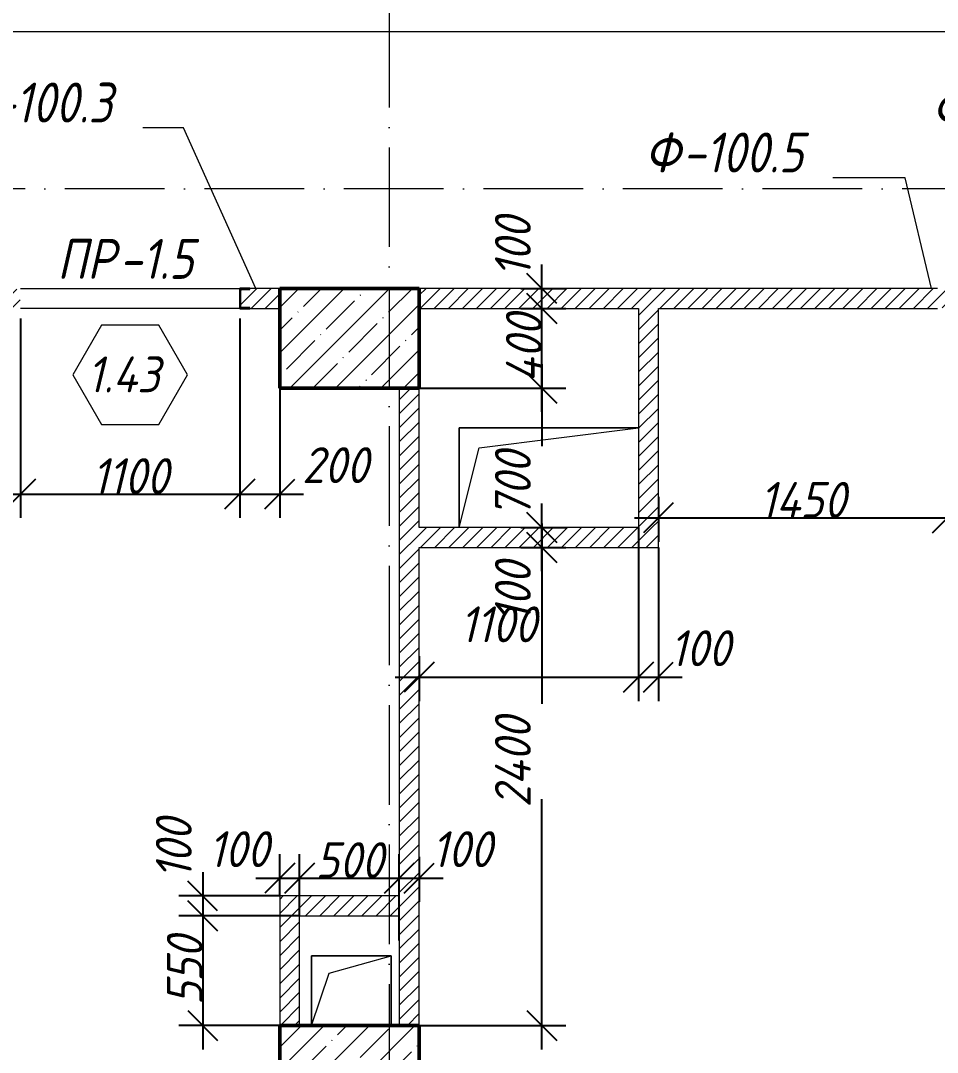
# Model space of a CAD drawing. Header units: millimetres. Extents: x -401725 to 250493, y 305116 to 802890.
# Drawn here: x -87751 to -83151, y 607962 to 613143 of the extents above; entities that cross this region are included whole.
import ezdxf

# ---------------------------------------------------------------- set-up
doc = ezdxf.new("R2010")
doc.units = ezdxf.units.MM
doc.linetypes.add('50_200_ШТРИХ_1Т_ш5_п1_п1_', pattern=[700, 500, -100, 0, -100])
for name, color, linetype, lineweight in [('A-____-____-DIMS', 7, 'Continuous', 9), ('A-DOOR-____-IDEN', 7, 'Continuous', 9), ('A-FLOR-____-OTLN', 7, 'Continuous', 9), ('A-GENM-____-IDEN', 7, 'Continuous', 9), ('A-GENM-____-MCUT', 7, 'Continuous', 25), ('A-GENM-____-OTLN', 7, 'Continuous', 9), ('A-GENM-____-OTLN-1', 7, 'Continuous', 25), ('A-WALL-FNSH-MCUT-1', 7, 'Continuous', 9), ('S-COLS-____-MCUT', 7, 'Continuous', 50), ('S-COLS-____-OTLN', 7, 'Continuous', 9), ('S-GRID-____-OTLN-1', 7, '50_200_ШТРИХ_1Т_ш5_п1_п1_', 9)]:
    doc.layers.add(name, color=color, linetype=linetype, lineweight=lineweight)
for name, color, linetype, lineweight, true_color in [('A-WALL-____-PATT-4', 9, 'Continuous', 9, 0x808080), ('G-____-____-SYMB-2', 7, 'Continuous', 9, 0x000000), ('I-WALL-____-OTLN-2', 7, 'Continuous', 9, 0x000000)]:
    doc.layers.add(name, color=color, linetype=linetype, lineweight=lineweight, true_color=true_color)
doc.styles.add('ISOCPEUR_I_10', font='isocpeui.ttf', dxfattribs={"width": 0.9, "height": 180})
doc.styles.add('ISOCPEUR_I_14', font='isocpeui.ttf', dxfattribs={"width": 0.9, "height": 180})
doc.styles.add('ISOCPEUR_I_2', font='isocpeui.ttf', dxfattribs={"width": 0.85, "height": 2.3})
doc.dimstyles.new('ISO-1_8_0_9К_СРЕДНИЙ_Кладочные_4', dxfattribs={"dimscale": 304.8, "dimtxt": 179.276612, "dimasz": 0.492126, "dimexe": 0.393701, "dimexo": 0, "dimgap": 0, "dimtad": 1, "dimdec": 3, "dimrnd": 0.001, "dimdsep": 46, "dimtxsty": 'ISOCPEUR_I_10', "dimblk1": 'OBLIQUE', "dimblk2": 'OBLIQUE', "dimsah": 1, "dimcen": 0.09, "dimdle": 0.393701, "dimazin": 0, "dimtfac": 1, "dimtdec": 4, "dimtix": 1, "dimtmove": 1, "dimatfit": 3, "dimfxl": 1, "dimtvp": 1, "dimtolj": 1, "dimtzin": 0, "dimarcsym": 2})
doc.dimstyles.new('ISO-1_8_0_9К_СРЕДНИЙ_Кладочные_5', dxfattribs={"dimscale": 304.8, "dimtxt": 179.276612, "dimasz": 0.492126, "dimexe": 0.393701, "dimexo": 0, "dimgap": 0, "dimtad": 1, "dimdec": 3, "dimrnd": 0.001, "dimdsep": 46, "dimtxsty": 'ISOCPEUR_I_10', "dimblk1": 'OBLIQUE', "dimblk2": 'OBLIQUE', "dimsah": 1, "dimcen": 0.09, "dimdle": 0.393701, "dimazin": 0, "dimtfac": 1, "dimtdec": 4, "dimtix": 1, "dimtmove": 2, "dimatfit": 3, "dimfxl": 1, "dimtvp": 1, "dimtolj": 1, "dimtzin": 0, "dimarcsym": 2})
doc.dimstyles.new('ISO-1_8_0_9К_СРЕДНИЙ_Кладочные_6', dxfattribs={"dimscale": 304.8, "dimtxt": 179.276612, "dimasz": 0.492126, "dimexe": 0.393701, "dimexo": 0, "dimgap": 0, "dimtad": 1, "dimdec": 3, "dimrnd": 0.001, "dimdsep": 46, "dimtxsty": 'ISOCPEUR_I_14', "dimblk1": 'OBLIQUE', "dimblk2": 'OBLIQUE', "dimsah": 1, "dimcen": 0.09, "dimdle": 0.393701, "dimazin": 0, "dimtfac": 1, "dimtdec": 4, "dimtix": 1, "dimtmove": 0, "dimatfit": 3, "dimfxl": 1, "dimtvp": 1, "dimtolj": 1, "dimtzin": 0, "dimarcsym": 2})
pattern_1 = [(45, (-175000.736, 544716.51), (-35.35534, 35.35534), [])]

# ---------------------------------------------------------------- blocks, each defined once
blk = doc.blocks.new('BSC_Колонна _Прямоугольная - 500х700-V156-АР1_Кладочный план 1 этажа в осях 1-64_Ю-ЯЯ')
at = {"layer": 'S-COLS-____-OTLN'}
h = blk.add_hatch(dxfattribs=at)
h.set_pattern_fill('FP_161', color=256, style=0, pattern_type=2)
h.set_pattern_definition([(315, (-63131.04, 88900), (114.04925, 114.04925), []), (315, (-63131.04, 88785.95), (114.04925, 114.04925), [201.613, -40.323, 3.353, -36.97])])
h.paths.add_polyline_path([(-250, 350), (-250, -350), (250, -350), (250, 350)], flags=0)
at = {"layer": 'S-COLS-____-MCUT'}
for p, q in [((250, 350), (-250, 350)), ((-250, 350), (-250, -350)), ((250, -350), (250, 350)), ((-250, -350), (250, -350))]:
    blk.add_line(p, q, dxfattribs=at)
blk = doc.blocks.new('BSC_Колонна _Прямоугольная - 500х700-V162-АР1_Кладочный план 1 этажа в осях 1-64_Ю-ЯЯ')
at = {"layer": 'S-COLS-____-OTLN'}
h = blk.add_hatch(dxfattribs=at)
h.set_pattern_fill('FP_167', color=256, style=0, pattern_type=2)
h.set_pattern_definition([(315, (-66831.04, 88900), (114.04925, 114.04925), []), (315, (-66831.04, 88785.95), (114.04925, 114.04925), [201.613, -40.323, 3.353, -36.97])])
h.paths.add_polyline_path([(-250, -350), (250, -350), (250, 350), (-250, 350)], flags=0)
at = {"layer": 'S-COLS-____-MCUT'}
for p, q in [((250, 350), (-250, 350)), ((-250, 350), (-250, -350)), ((250, -350), (250, 350)), ((-250, -350), (250, -350))]:
    blk.add_line(p, q, dxfattribs=at)
blk = doc.blocks.new('154_Фахверк_СКБ_Швеллер - Тип_100_3600-27825154-АР1_Кладочный план 1 этажа в осях 1-64_Ю-ЯЯ')
at = {"layer": 'A-GENM-____-MCUT'}
for p, q in [((175, 50), (125, 50)), ((125, 50), (125, -50)), ((128, 47), (175, 47)), ((128, -47), (128, 47)), ((175, 47), (175, 50)), ((125, -50), (175, -50)), ((175, -47), (128, -47)), ((175, -50), (175, -47))]:
    blk.add_line(p, q, dxfattribs=at)
blk = doc.blocks.new('AR_Отверстие прямоугольное _в плите_ - AR_Отверстие прямоугольное _в плите_-30552730-АР1_Кладочный план 1 этажа в осях 1-64_Ю-ЯЯ')
at = {"layer": 'A-GENM-____-OTLN'}
for p, q in [((450, 250), (-450, 250)), ((-450, 250), (-450, -250)), ((-350, 150), (450, 250)), ((-450, -250), (-350, 150))]:
    blk.add_line(p, q, dxfattribs=at)
blk = doc.blocks.new('AR_Отверстие прямоугольное _в плите_ - AR_Отверстие прямоугольное _в плите_-30552695-АР1_Кладочный план 1 этажа в осях 1-64_Ю-ЯЯ')
at = {"layer": 'A-GENM-____-OTLN'}
for p, q in [((200, 175), (-200, 175)), ((-200, 175), (-200, -175)), ((-112.5, 87.5), (200, 175)), ((200, -175), (200, 175)), ((-200, -175), (-112.5, 87.5))]:
    blk.add_line(p, q, dxfattribs=at)
blk = doc.blocks.new('Марка проема - марка проема-27336095-АР1_Кладочный план 1 этажа в осях 1-64_Ю-ЯЯ')
at = {"layer": 'A-DOOR-____-IDEN'}
for p, q in [((-1.439, 0.159), (-2.877, -2.333)), ((1.439, 0.159), (-1.439, 0.159)), ((2.877, -2.333), (1.439, 0.159)), ((-2.877, -2.333), (-1.439, -4.825)), ((1.439, -4.825), (2.877, -2.333)), ((-1.439, -4.825), (1.439, -4.825))]:
    blk.add_line(p, q, dxfattribs=at)
blk = doc.blocks.new('_Oblique')
at = {"color": 0, "linetype": 'ByBlock', "lineweight": -2}
blk.add_line((-0.5, -0.5), (0.5, 0.5), dxfattribs=at)
blk = doc.blocks.new('*D13146')
at = {"layer": 'A-____-____-DIMS', "color": 0, "lineweight": -2, "transparency": 16777216}
for p, q in [((-87750.7, 611647.6), (-87750.7, 610645.7)), ((-89585.7, 610871.7), (-89585.7, 610645.7)), ((-89705.7, 610765.7), (-87630.7, 610765.7))]:
    blk.add_line(p, q, dxfattribs=at)
at = {"layer": 'Defpoints', "color": 0, "transparency": 16777216}
for p in [(-87750.7, 611647.6), (-89585.7, 610871.7), (-87750.7, 610765.7)]:
    blk.add_point(p, dxfattribs=at)
at = {"layer": 'A-____-____-DIMS', "color": 0, "lineweight": -2, "transparency": 16777216, "xscale": 150, "yscale": 150, "zscale": 150, "rotation": 180}
blk.add_blockref('_Oblique', (-89585.7, 610765.7), dxfattribs=at)
at = {"layer": 'A-____-____-DIMS', "color": 0, "lineweight": -2, "transparency": 16777216, "xscale": 150, "yscale": 150, "zscale": 150}
blk.add_blockref('_Oblique', (-87750.7, 610765.7), dxfattribs=at)
at = {"layer": 'A-____-____-DIMS', "color": 0, "transparency": 16777216, "insert": (-88668.2, 610855.7), "char_height": 180, "width": 504.733, "attachment_point": 5, "style": 'ISOCPEUR_I_14'}
blk.add_mtext('\\A1;1835', dxfattribs=at)
blk = doc.blocks.new('*D13147')
at = {"layer": 'A-____-____-DIMS', "color": 0, "lineweight": -2, "transparency": 16777216}
for p, q in [((-87750.7, 611647.6), (-87750.7, 610645.7)), ((-86650.7, 611647.6), (-86650.7, 610645.7)), ((-87870.7, 610765.7), (-86530.7, 610765.7))]:
    blk.add_line(p, q, dxfattribs=at)
at = {"layer": 'Defpoints', "color": 0, "transparency": 16777216}
for p in [(-87750.7, 611647.6), (-86650.7, 611647.6), (-86650.7, 610765.7)]:
    blk.add_point(p, dxfattribs=at)
at = {"layer": 'A-____-____-DIMS', "color": 0, "lineweight": -2, "transparency": 16777216, "xscale": 150, "yscale": 150, "zscale": 150, "rotation": 180}
blk.add_blockref('_Oblique', (-87750.7, 610765.7), dxfattribs=at)
at = {"layer": 'A-____-____-DIMS', "color": 0, "lineweight": -2, "transparency": 16777216, "xscale": 150, "yscale": 150, "zscale": 150}
blk.add_blockref('_Oblique', (-86650.7, 610765.7), dxfattribs=at)
at = {"layer": 'A-____-____-DIMS', "color": 0, "transparency": 16777216, "insert": (-87200.7, 610855.7), "char_height": 180, "width": 463.361, "attachment_point": 5, "style": 'ISOCPEUR_I_14'}
blk.add_mtext('\\A1;1100', dxfattribs=at)
blk = doc.blocks.new('*D13148')
at = {"layer": 'A-____-____-DIMS', "color": 0, "lineweight": -2, "transparency": 16777216}
for p, q in [((-86650.7, 611647.6), (-86650.7, 610645.7)), ((-86450.7, 611297.6), (-86450.7, 610645.7)), ((-86770.7, 610765.7), (-86330.7, 610765.7))]:
    blk.add_line(p, q, dxfattribs=at)
at = {"layer": 'Defpoints', "color": 0, "transparency": 16777216}
for p in [(-86650.7, 611647.6), (-86450.7, 611297.6), (-86450.7, 610765.7)]:
    blk.add_point(p, dxfattribs=at)
at = {"layer": 'A-____-____-DIMS', "color": 0, "lineweight": -2, "transparency": 16777216, "xscale": 150, "yscale": 150, "zscale": 150, "rotation": 180}
blk.add_blockref('_Oblique', (-86650.7, 610765.7), dxfattribs=at)
at = {"layer": 'A-____-____-DIMS', "color": 0, "lineweight": -2, "transparency": 16777216, "xscale": 150, "yscale": 150, "zscale": 150}
blk.add_blockref('_Oblique', (-86450.7, 610765.7), dxfattribs=at)
at = {"layer": 'A-____-____-DIMS', "color": 0, "transparency": 16777216, "insert": (-86338.4, 611000.8), "char_height": 180, "width": 409.578, "attachment_point": 1, "line_spacing_factor": 1.149209, "style": 'ISOCPEUR_I_10'}
blk.add_mtext('\\A1;200', dxfattribs=at)
blk = doc.blocks.new('*D13158')
at = {"layer": 'A-____-____-DIMS', "color": 0, "lineweight": -2, "transparency": 16777216}
for p, q in [((-86450.7, 608747.6), (-86450.7, 608957.5)), ((-86350.7, 608647.6), (-86350.7, 608957.5)), ((-86570.7, 608837.5), (-86230.7, 608837.5))]:
    blk.add_line(p, q, dxfattribs=at)
at = {"layer": 'Defpoints', "color": 0, "transparency": 16777216}
for p in [(-86350.7, 608837.5), (-86450.7, 608747.6), (-86350.7, 608647.6)]:
    blk.add_point(p, dxfattribs=at)
at = {"layer": 'A-____-____-DIMS', "color": 0, "lineweight": -2, "transparency": 16777216, "xscale": 150, "yscale": 150, "zscale": 150, "rotation": 180}
blk.add_blockref('_Oblique', (-86450.7, 608837.5), dxfattribs=at)
at = {"layer": 'A-____-____-DIMS', "color": 0, "lineweight": -2, "transparency": 16777216, "xscale": 150, "yscale": 150, "zscale": 150}
blk.add_blockref('_Oblique', (-86350.7, 608837.5), dxfattribs=at)
at = {"layer": 'A-____-____-DIMS', "color": 0, "transparency": 16777216, "insert": (-86807.9, 609072.7), "char_height": 180, "width": 368.207, "attachment_point": 1, "line_spacing_factor": 1.149209, "style": 'ISOCPEUR_I_10'}
blk.add_mtext('\\A1;100', dxfattribs=at)
blk = doc.blocks.new('*D13159')
at = {"layer": 'A-____-____-DIMS', "color": 0, "lineweight": -2, "transparency": 16777216}
for p, q in [((-86350.7, 608647.6), (-86350.7, 608957.5)), ((-85850.7, 608523.7), (-85850.7, 608957.5)), ((-86470.7, 608837.5), (-85730.7, 608837.5))]:
    blk.add_line(p, q, dxfattribs=at)
at = {"layer": 'Defpoints', "color": 0, "transparency": 16777216}
for p in [(-85850.7, 608837.5), (-86350.7, 608647.6), (-85850.7, 608523.7)]:
    blk.add_point(p, dxfattribs=at)
at = {"layer": 'A-____-____-DIMS', "color": 0, "lineweight": -2, "transparency": 16777216, "xscale": 150, "yscale": 150, "zscale": 150, "rotation": 180}
blk.add_blockref('_Oblique', (-86350.7, 608837.5), dxfattribs=at)
at = {"layer": 'A-____-____-DIMS', "color": 0, "lineweight": -2, "transparency": 16777216, "xscale": 150, "yscale": 150, "zscale": 150}
blk.add_blockref('_Oblique', (-85850.7, 608837.5), dxfattribs=at)
at = {"layer": 'A-____-____-DIMS', "color": 0, "transparency": 16777216, "insert": (-86100.7, 608927.5), "char_height": 180, "width": 409.578, "attachment_point": 5, "style": 'ISOCPEUR_I_14'}
blk.add_mtext('\\A1;500', dxfattribs=at)
blk = doc.blocks.new('*D12849')
at = {"layer": 'A-____-____-DIMS', "color": 0, "lineweight": -2, "transparency": 16777216}
for p, q in [((-85850.7, 608523.7), (-85850.7, 608957.5)), ((-85750.7, 608943.6), (-85750.7, 608717.5)), ((-85970.7, 608837.5), (-85630.7, 608837.5))]:
    blk.add_line(p, q, dxfattribs=at)
at = {"layer": 'Defpoints', "color": 0, "transparency": 16777216}
for p in [(-85750.7, 608943.6), (-85750.7, 608837.5), (-85850.7, 608523.7)]:
    blk.add_point(p, dxfattribs=at)
at = {"layer": 'A-____-____-DIMS', "color": 0, "lineweight": -2, "transparency": 16777216, "xscale": 150, "yscale": 150, "zscale": 150, "rotation": 180}
blk.add_blockref('_Oblique', (-85850.7, 608837.5), dxfattribs=at)
at = {"layer": 'A-____-____-DIMS', "color": 0, "lineweight": -2, "transparency": 16777216, "xscale": 150, "yscale": 150, "zscale": 150}
blk.add_blockref('_Oblique', (-85750.7, 608837.5), dxfattribs=at)
at = {"layer": 'A-____-____-DIMS', "color": 0, "transparency": 16777216, "insert": (-85687.9, 609072.7), "char_height": 180, "width": 368.207, "attachment_point": 1, "line_spacing_factor": 1.149209, "style": 'ISOCPEUR_I_10'}
blk.add_mtext('\\A1;100', dxfattribs=at)
blk = doc.blocks.new('*D12850')
at = {"layer": 'A-____-____-DIMS', "color": 0, "lineweight": -2, "transparency": 16777216}
for p, q in [((-86837.1, 608867.6), (-86837.1, 608527.6)), ((-86450.7, 608747.6), (-86957.1, 608747.6)), ((-86350.7, 608647.6), (-86957.1, 608647.6))]:
    blk.add_line(p, q, dxfattribs=at)
at = {"layer": 'Defpoints', "color": 0, "transparency": 16777216}
for p in [(-86450.7, 608747.6), (-86837.1, 608647.6), (-86350.7, 608647.6)]:
    blk.add_point(p, dxfattribs=at)
at = {"layer": 'A-____-____-DIMS', "color": 0, "lineweight": -2, "transparency": 16777216, "xscale": 150, "yscale": 150, "zscale": 150}
for p, rotation in [((-86837.1, 608747.6), 90), ((-86837.1, 608647.6), 270)]:
    blk.add_blockref('_Oblique', p, dxfattribs=dict(at, rotation=rotation))
at = {"layer": 'A-____-____-DIMS', "color": 0, "transparency": 16777216, "insert": (-87072.3, 608832.5), "char_height": 180, "width": 368.207, "attachment_point": 1, "rotation": 90, "line_spacing_factor": 1.149209, "style": 'ISOCPEUR_I_10'}
blk.add_mtext('\\A1;100', dxfattribs=at)
blk = doc.blocks.new('*D12851')
at = {"layer": 'A-____-____-DIMS', "color": 0, "lineweight": -2, "transparency": 16777216}
for p, q in [((-86837.1, 608767.6), (-86837.1, 607977.6)), ((-86350.7, 608647.6), (-86957.1, 608647.6)), ((-86450.7, 608097.6), (-86957.1, 608097.6))]:
    blk.add_line(p, q, dxfattribs=at)
at = {"layer": 'Defpoints', "color": 0, "transparency": 16777216}
for p in [(-86350.7, 608647.6), (-86837.1, 608097.6), (-86450.7, 608097.6)]:
    blk.add_point(p, dxfattribs=at)
at = {"layer": 'A-____-____-DIMS', "color": 0, "lineweight": -2, "transparency": 16777216, "xscale": 150, "yscale": 150, "zscale": 150}
for p, rotation in [((-86837.1, 608647.6), 90), ((-86837.1, 608097.6), 270)]:
    blk.add_blockref('_Oblique', p, dxfattribs=dict(at, rotation=rotation))
at = {"layer": 'A-____-____-DIMS', "color": 0, "transparency": 16777216, "insert": (-86927.1, 608372.6), "char_height": 180, "width": 409.578, "attachment_point": 5, "rotation": 90, "style": 'ISOCPEUR_I_14'}
blk.add_mtext('\\A1;550', dxfattribs=at)
blk = doc.blocks.new('*D12855')
at = {"layer": 'A-____-____-DIMS', "color": 0, "lineweight": -2, "transparency": 16777216}
for p, q in [((-85135.5, 610617.6), (-85135.5, 609712.4)), ((-85241.6, 610497.6), (-85015.5, 610497.6)), ((-85135.5, 607977.6), (-85135.5, 609234.1)), ((-85750.7, 608097.6), (-85015.5, 608097.6))]:
    blk.add_line(p, q, dxfattribs=at)
at = {"layer": 'Defpoints', "color": 0, "transparency": 16777216}
for p in [(-85241.6, 610497.6), (-85135.5, 610497.6), (-85750.7, 608097.6)]:
    blk.add_point(p, dxfattribs=at)
at = {"layer": 'A-____-____-DIMS', "color": 0, "lineweight": -2, "transparency": 16777216, "xscale": 150, "yscale": 150, "zscale": 150}
for p, rotation in [((-85135.5, 610497.6), 90), ((-85135.5, 608097.6), 270)]:
    blk.add_blockref('_Oblique', p, dxfattribs=dict(at, rotation=rotation))
at = {"layer": 'A-____-____-DIMS', "color": 0, "transparency": 16777216, "insert": (-85370.7, 609191.9), "char_height": 180, "width": 562.653, "attachment_point": 1, "rotation": 90, "line_spacing_factor": 1.149209, "style": 'ISOCPEUR_I_10'}
blk.add_mtext('\\A1;2400', dxfattribs=at)
blk = doc.blocks.new('*D12856')
at = {"layer": 'A-____-____-DIMS', "color": 0, "lineweight": -2, "transparency": 16777216}
for p, q in [((-85135.5, 610377.6), (-85135.5, 610717.6)), ((-85241.6, 610597.6), (-85015.5, 610597.6)), ((-85241.6, 610497.6), (-85015.5, 610497.6))]:
    blk.add_line(p, q, dxfattribs=at)
at = {"layer": 'Defpoints', "color": 0, "transparency": 16777216}
for p in [(-85241.6, 610597.6), (-85135.5, 610597.6), (-85241.6, 610497.6)]:
    blk.add_point(p, dxfattribs=at)
at = {"layer": 'A-____-____-DIMS', "color": 0, "lineweight": -2, "transparency": 16777216, "xscale": 150, "yscale": 150, "zscale": 150}
for p, rotation in [((-85135.5, 610597.6), 90), ((-85135.5, 610497.6), 270)]:
    blk.add_blockref('_Oblique', p, dxfattribs=dict(at, rotation=rotation))
at = {"layer": 'A-____-____-DIMS', "color": 0, "transparency": 16777216, "insert": (-85370.7, 610122.5), "char_height": 180, "width": 368.207, "attachment_point": 1, "rotation": 90, "line_spacing_factor": 1.149209, "style": 'ISOCPEUR_I_10'}
blk.add_mtext('\\A1;100', dxfattribs=at)
blk = doc.blocks.new('*D12857')
at = {"layer": 'A-____-____-DIMS', "color": 0, "lineweight": -2, "transparency": 16777216}
for p, q in [((-85135.5, 611417.6), (-85135.5, 611005.3)), ((-85750.7, 611297.6), (-85015.5, 611297.6)), ((-85135.5, 610477.6), (-85135.5, 610694.1)), ((-85241.6, 610597.6), (-85015.5, 610597.6))]:
    blk.add_line(p, q, dxfattribs=at)
at = {"layer": 'Defpoints', "color": 0, "transparency": 16777216}
for p in [(-85750.7, 611297.6), (-85135.5, 611297.6), (-85241.6, 610597.6)]:
    blk.add_point(p, dxfattribs=at)
at = {"layer": 'A-____-____-DIMS', "color": 0, "lineweight": -2, "transparency": 16777216, "xscale": 150, "yscale": 150, "zscale": 150}
for p, rotation in [((-85135.5, 611297.6), 90), ((-85135.5, 610597.6), 270)]:
    blk.add_blockref('_Oblique', p, dxfattribs=dict(at, rotation=rotation))
at = {"layer": 'A-____-____-DIMS', "color": 0, "transparency": 16777216, "insert": (-85370.7, 610644.9), "char_height": 180, "width": 409.578, "attachment_point": 1, "rotation": 90, "line_spacing_factor": 1.149209, "style": 'ISOCPEUR_I_10'}
blk.add_mtext('\\A1;700', dxfattribs=at)
blk = doc.blocks.new('*D12858')
at = {"layer": 'A-____-____-DIMS', "color": 0, "lineweight": -2, "transparency": 16777216}
for p, q in [((-85135.5, 611177.6), (-85135.5, 611817.6)), ((-85241.6, 611697.6), (-85015.5, 611697.6)), ((-85750.7, 611297.6), (-85015.5, 611297.6))]:
    blk.add_line(p, q, dxfattribs=at)
at = {"layer": 'Defpoints', "color": 0, "transparency": 16777216}
for p in [(-85241.6, 611697.6), (-85135.5, 611697.6), (-85750.7, 611297.6)]:
    blk.add_point(p, dxfattribs=at)
at = {"layer": 'A-____-____-DIMS', "color": 0, "lineweight": -2, "transparency": 16777216, "xscale": 150, "yscale": 150, "zscale": 150}
for p, rotation in [((-85135.5, 611697.6), 90), ((-85135.5, 611297.6), 270)]:
    blk.add_blockref('_Oblique', p, dxfattribs=dict(at, rotation=rotation))
at = {"layer": 'A-____-____-DIMS', "color": 0, "transparency": 16777216, "insert": (-85225.5, 611497.6), "char_height": 180, "width": 426.127, "attachment_point": 5, "rotation": 90, "style": 'ISOCPEUR_I_14'}
blk.add_mtext('\\A1;400', dxfattribs=at)
blk = doc.blocks.new('*D12859')
at = {"layer": 'A-____-____-DIMS', "color": 0, "lineweight": -2, "transparency": 16777216}
for p, q in [((-85135.5, 611577.6), (-85135.5, 611917.6)), ((-85241.6, 611797.6), (-85015.5, 611797.6)), ((-85241.6, 611697.6), (-85015.5, 611697.6))]:
    blk.add_line(p, q, dxfattribs=at)
at = {"layer": 'Defpoints', "color": 0, "transparency": 16777216}
for p in [(-85241.6, 611797.6), (-85135.5, 611797.6), (-85241.6, 611697.6)]:
    blk.add_point(p, dxfattribs=at)
at = {"layer": 'A-____-____-DIMS', "color": 0, "lineweight": -2, "transparency": 16777216, "xscale": 150, "yscale": 150, "zscale": 150}
for p, rotation in [((-85135.5, 611797.6), 90), ((-85135.5, 611697.6), 270)]:
    blk.add_blockref('_Oblique', p, dxfattribs=dict(at, rotation=rotation))
at = {"layer": 'A-____-____-DIMS', "color": 0, "transparency": 16777216, "insert": (-85370.7, 611854.2), "char_height": 180, "width": 368.207, "attachment_point": 1, "rotation": 90, "line_spacing_factor": 1.149209, "style": 'ISOCPEUR_I_10'}
blk.add_mtext('\\A1;100', dxfattribs=at)
blk = doc.blocks.new('*D12860')
at = {"layer": 'A-____-____-DIMS', "color": 0, "lineweight": -2, "transparency": 16777216}
for p, q in [((-84650.7, 610597.6), (-84650.7, 609726.3)), ((-85750.7, 609952.3), (-85750.7, 609726.3)), ((-85870.7, 609846.3), (-84530.7, 609846.3))]:
    blk.add_line(p, q, dxfattribs=at)
at = {"layer": 'Defpoints', "color": 0, "transparency": 16777216}
for p in [(-84650.7, 610597.6), (-85750.7, 609952.3), (-84650.7, 609846.3)]:
    blk.add_point(p, dxfattribs=at)
at = {"layer": 'A-____-____-DIMS', "color": 0, "lineweight": -2, "transparency": 16777216, "xscale": 150, "yscale": 150, "zscale": 150, "rotation": 180}
blk.add_blockref('_Oblique', (-85750.7, 609846.3), dxfattribs=at)
at = {"layer": 'A-____-____-DIMS', "color": 0, "lineweight": -2, "transparency": 16777216, "xscale": 150, "yscale": 150, "zscale": 150}
blk.add_blockref('_Oblique', (-84650.7, 609846.3), dxfattribs=at)
at = {"layer": 'A-____-____-DIMS', "color": 0, "transparency": 16777216, "insert": (-85546.4, 610201.4), "char_height": 180, "width": 463.361, "attachment_point": 1, "line_spacing_factor": 1.149209, "style": 'ISOCPEUR_I_10'}
blk.add_mtext('\\A1;1100', dxfattribs=at)
blk = doc.blocks.new('*D12861')
at = {"layer": 'A-____-____-DIMS', "color": 0, "lineweight": -2, "transparency": 16777216}
for p, q in [((-84650.7, 610597.6), (-84650.7, 609726.3)), ((-84550.7, 610497.6), (-84550.7, 609726.3)), ((-84770.7, 609846.3), (-84430.7, 609846.3))]:
    blk.add_line(p, q, dxfattribs=at)
at = {"layer": 'Defpoints', "color": 0, "transparency": 16777216}
for p in [(-84650.7, 610597.6), (-84550.7, 610497.6), (-84550.7, 609846.3)]:
    blk.add_point(p, dxfattribs=at)
at = {"layer": 'A-____-____-DIMS', "color": 0, "lineweight": -2, "transparency": 16777216, "xscale": 150, "yscale": 150, "zscale": 150, "rotation": 180}
blk.add_blockref('_Oblique', (-84650.7, 609846.3), dxfattribs=at)
at = {"layer": 'A-____-____-DIMS', "color": 0, "lineweight": -2, "transparency": 16777216, "xscale": 150, "yscale": 150, "zscale": 150}
blk.add_blockref('_Oblique', (-84550.7, 609846.3), dxfattribs=at)
at = {"layer": 'A-____-____-DIMS', "color": 0, "transparency": 16777216, "insert": (-84492.6, 610081.4), "char_height": 180, "width": 368.207, "attachment_point": 1, "line_spacing_factor": 1.149209, "style": 'ISOCPEUR_I_10'}
blk.add_mtext('\\A1;100', dxfattribs=at)
blk = doc.blocks.new('*D12878')
at = {"layer": 'A-____-____-DIMS', "color": 0, "lineweight": -2, "transparency": 16777216}
for p, q in [((-83100.7, 611647.6), (-83100.7, 610526.3)), ((-84550.7, 610752.3), (-84550.7, 610526.3)), ((-84670.7, 610646.3), (-82980.7, 610646.3))]:
    blk.add_line(p, q, dxfattribs=at)
at = {"layer": 'Defpoints', "color": 0, "transparency": 16777216}
for p in [(-83100.7, 611647.6), (-84550.7, 610752.3), (-83100.7, 610646.3)]:
    blk.add_point(p, dxfattribs=at)
at = {"layer": 'A-____-____-DIMS', "color": 0, "lineweight": -2, "transparency": 16777216, "xscale": 150, "yscale": 150, "zscale": 150, "rotation": 180}
blk.add_blockref('_Oblique', (-84550.7, 610646.3), dxfattribs=at)
at = {"layer": 'A-____-____-DIMS', "color": 0, "lineweight": -2, "transparency": 16777216, "xscale": 150, "yscale": 150, "zscale": 150}
blk.add_blockref('_Oblique', (-83100.7, 610646.3), dxfattribs=at)
at = {"layer": 'A-____-____-DIMS', "color": 0, "transparency": 16777216, "insert": (-83825.7, 610736.3), "char_height": 180, "width": 521.281, "attachment_point": 5, "style": 'ISOCPEUR_I_14'}
blk.add_mtext('\\A1;1450', dxfattribs=at)
blk = doc.blocks.new('*D12879')
at = {"layer": 'A-____-____-DIMS', "color": 0, "lineweight": -2, "transparency": 16777216}
for p, q in [((-83100.7, 611647.6), (-83100.7, 610526.3)), ((-81700.7, 611647.6), (-81700.7, 610526.3)), ((-83220.7, 610646.3), (-81580.7, 610646.3))]:
    blk.add_line(p, q, dxfattribs=at)
at = {"layer": 'Defpoints', "color": 0, "transparency": 16777216}
for p in [(-83100.7, 611647.6), (-81700.7, 611647.6), (-81700.7, 610646.3)]:
    blk.add_point(p, dxfattribs=at)
at = {"layer": 'A-____-____-DIMS', "color": 0, "lineweight": -2, "transparency": 16777216, "xscale": 150, "yscale": 150, "zscale": 150, "rotation": 180}
blk.add_blockref('_Oblique', (-83100.7, 610646.3), dxfattribs=at)
at = {"layer": 'A-____-____-DIMS', "color": 0, "lineweight": -2, "transparency": 16777216, "xscale": 150, "yscale": 150, "zscale": 150}
blk.add_blockref('_Oblique', (-81700.7, 610646.3), dxfattribs=at)
at = {"layer": 'A-____-____-DIMS', "color": 0, "transparency": 16777216, "insert": (-82400.7, 610736.3), "char_height": 180, "width": 521.281, "attachment_point": 5, "style": 'ISOCPEUR_I_14'}
blk.add_mtext('\\A1;1400', dxfattribs=at)

msp = doc.modelspace()

# ---------------------------------------------------------------- hatches: boundary and pattern name
at = {"layer": 'A-WALL-____-PATT-4'}
h = msp.add_hatch(dxfattribs=at)
h.set_pattern_fill('FP_5', color=256, style=0, pattern_type=2)
h.set_pattern_definition(pattern_1)
h.paths.add_polyline_path([(-86450.7357, 611697.5526), (-86450.7357, 611797.5526), (-86600.7357, 611797.5526), (-86600.7357, 611794.5526), (-86647.7357, 611794.5526), (-86647.7357, 611700.5526), (-86600.7357, 611700.5526), (-86600.7357, 611697.5526)], flags=0)
h.paths.add_polyline_path([(-89585.7357, 611697.5526), (-87800.7357, 611697.5526), (-87800.7357, 611700.5526), (-87753.7357, 611700.5526), (-87753.7357, 611794.5526), (-87800.7357, 611794.8278), (-87800.7357, 611797.5526), (-89585.7357, 611797.5526)], flags=0)
h = msp.add_hatch(dxfattribs=at)
h.set_pattern_fill('FP_5', color=256, style=0, pattern_type=2)
h.set_pattern_definition(pattern_1)
h.paths.add_polyline_path([(-80250.7357, 611697.5526), (-80250.7357, 611797.5526), (-81650.7357, 611797.5526), (-81650.7357, 611794.5526), (-81697.7357, 611794.5526), (-81697.7357, 611700.5526), (-81650.7357, 611700.5526), (-81650.7357, 611697.5526), (-81339.6716, 611697.5526)], flags=0)
h.paths.add_polyline_path([(-85750.7357, 611697.5526), (-83150.7357, 611697.5526), (-83150.7357, 611700.5526), (-83103.7357, 611700.5526), (-83103.7357, 611794.5526), (-83150.7357, 611794.5526), (-83150.7357, 611797.5526), (-85750.7357, 611797.5526)], flags=0)
h = msp.add_hatch(dxfattribs=at)
h.set_pattern_fill('FP_5', color=256, style=0, pattern_type=2)
h.set_pattern_definition(pattern_1)
h.paths.add_polyline_path([(-84650.7357, 610597.5526), (-84550.7357, 610597.5526), (-84550.7357, 611697.5526), (-84650.7357, 611697.5526), (-84650.7357, 611628.3799)], flags=0)
h = msp.add_hatch(dxfattribs=at)
h.set_pattern_fill('FP_5', color=256, style=0, pattern_type=2)
h.set_pattern_definition(pattern_1)
h.paths.add_polyline_path([(-85750.7357, 608097.5526), (-85750.7357, 611297.5526), (-85850.7357, 611297.5526), (-85850.7357, 608097.5526)], flags=0)
h = msp.add_hatch(dxfattribs=at)
h.set_pattern_fill('FP_5', color=256, style=0, pattern_type=2)
h.set_pattern_definition(pattern_1)
h.paths.add_polyline_path([(-84550.7357, 610497.5526), (-84550.7357, 610597.5526), (-85750.7357, 610597.5526), (-85750.7357, 610497.5526)], flags=0)
h = msp.add_hatch(dxfattribs=at)
h.set_pattern_fill('FP_5', color=256, style=0, pattern_type=2)
h.set_pattern_definition(pattern_1)
h.paths.add_polyline_path([(-86350.7357, 608647.5526), (-85850.7357, 608647.5526), (-85850.7357, 608747.5526), (-86450.7357, 608747.5526), (-86450.7357, 608647.5526)], flags=0)
h = msp.add_hatch(dxfattribs=at)
h.set_pattern_fill('FP_5', color=256, style=0, pattern_type=2)
h.set_pattern_definition(pattern_1)
h.paths.add_polyline_path([(-86450.7357, 608097.5526), (-86350.7357, 608097.5526), (-86350.7357, 608647.5526), (-86450.7357, 608647.5526), (-86450.7357, 608399.4097)], flags=0)

# ---------------------------------------------------------------- linework, layer by layer
at = {"layer": 'A-FLOR-____-OTLN'}
for p, q in [((-85550.7357, 611097.5526), (-84650.7357, 611097.5526)), ((-85550.7357, 610597.5526), (-85550.7357, 611097.5526)), ((-86290.7357, 608447.5526), (-85890.7357, 608447.5526)), ((-86290.7357, 608097.5526), (-86290.7357, 608447.5526)), ((-85890.7357, 608447.5526), (-85890.7357, 608097.5526))]:
    msp.add_line(p, q, dxfattribs=at)
at = {"layer": 'A-GENM-____-IDEN'}
for p, q in [((-86934.3624, 612604.2563), (-87137.9891, 612604.2563)), ((-86570.7357, 611797.5526), (-86934.3624, 612604.2563)), ((-83312.5602, 612353.4421), (-83674.3846, 612353.4421)), ((-83180.7357, 611797.5526), (-83312.5602, 612353.4421))]:
    msp.add_line(p, q, dxfattribs=at)
at = {"layer": 'A-WALL-FNSH-MCUT-1'}
for p, q in [((-86450.7357, 611797.5526), (-86600.7357, 611797.5526)), ((-83150.7357, 611797.5526), (-85750.7357, 611797.5526)), ((-86600.7357, 611697.5526), (-86450.7357, 611697.5526)), ((-85750.7357, 611697.5526), (-84650.7357, 611697.5526)), ((-84650.7357, 611697.5526), (-84650.7357, 610597.5526)), ((-84550.7357, 610497.5526), (-84550.7357, 611697.5526)), ((-84550.7357, 611697.5526), (-83150.7357, 611697.5526)), ((-85850.7357, 611297.5526), (-85850.7357, 608747.5526)), ((-85750.7357, 610597.5526), (-85750.7357, 611297.5526)), ((-84650.7357, 610597.5526), (-85750.7357, 610597.5526)), ((-85750.7357, 610497.5526), (-84550.7357, 610497.5526)), ((-85750.7357, 608097.5526), (-85750.7357, 610497.5526)), ((-85850.7357, 608747.5526), (-86450.7357, 608747.5526)), ((-86450.7357, 608747.5526), (-86450.7357, 608097.5526)), ((-86350.7357, 608647.5526), (-85850.7357, 608647.5526)), ((-86350.7357, 608097.5526), (-86350.7357, 608647.5526)), ((-85850.7357, 608647.5526), (-85850.7357, 608097.5526))]:
    msp.add_line(p, q, dxfattribs=at)
at = {"layer": 'G-____-____-SYMB-2'}
msp.add_line((-179984.5837, 613087.5526), (-70594.3281, 613087.5526), dxfattribs=at)
at = {"layer": 'I-WALL-____-OTLN-2'}
for p, q in [((-87750.7357, 611797.5526), (-86650.7357, 611797.5526)), ((-86650.7357, 611697.5526), (-87750.7357, 611697.5526))]:
    msp.add_line(p, q, dxfattribs=at)
at = {"layer": 'S-GRID-____-OTLN-1'}
for p, q in [((-85900.7357, 635609.362), (-85900.7357, 584985.5274)), ((-70926.3291, 612297.5526), (-179669.5059, 612297.5526))]:
    msp.add_line(p, q, dxfattribs=at)

# ---------------------------------------------------------------- block references
at = {"layer": 'A-DOOR-____-IDEN', "xscale": 99.99999999999993, "yscale": 99.99999999999993, "zscale": 99.99999999999993}
msp.add_blockref('Марка проема - марка проема-27336095-АР1_Кладочный план 1 этажа в осях 1-64_Ю-ЯЯ', (-87200.7357, 611597.5526), dxfattribs=at)
at = {"layer": 'A-GENM-____-OTLN'}
for name, p in [('AR_Отверстие прямоугольное _в плите_ - AR_Отверстие прямоугольное _в плите_-30552730-АР1_Кладочный план 1 этажа в осях 1-64_Ю-ЯЯ', (-85100.7357, 610847.5526)), ('AR_Отверстие прямоугольное _в плите_ - AR_Отверстие прямоугольное _в плите_-30552695-АР1_Кладочный план 1 этажа в осях 1-64_Ю-ЯЯ', (-86090.7357, 608272.5526))]:
    msp.add_blockref(name, p, dxfattribs=at)
at = {"layer": 'A-GENM-____-OTLN-1'}
msp.add_blockref('154_Фахверк_СКБ_Швеллер - Тип_100_3600-27825154-АР1_Кладочный план 1 этажа в осях 1-64_Ю-ЯЯ', (-86775.7357, 611747.5526), dxfattribs=at)
at = {"layer": 'S-COLS-____-OTLN', "rotation": 89.9999999999999}
for name, p in [('BSC_Колонна _Прямоугольная - 500х700-V162-АР1_Кладочный план 1 этажа в осях 1-64_Ю-ЯЯ', (-86100.7357, 611547.5526)), ('BSC_Колонна _Прямоугольная - 500х700-V156-АР1_Кладочный план 1 этажа в осях 1-64_Ю-ЯЯ', (-86100.7357, 607847.5526))]:
    msp.add_blockref(name, p, dxfattribs=at)

# ---------------------------------------------------------------- texts
at = {"layer": 'A-DOOR-____-IDEN', "attachment_point": 1}
for s, insert, char_height, width, style in [('ПР', (-87567.2561, 612046.0721), 200, 375.18975, 'ISOCPEUR_I_2'), ('-1.5', (-87257.6936, 612046.0721), 200, 505.063125, 'ISOCPEUR_I_2'), ('1.43', (-87416.9248, 611456.3721), 180, 476.202375, 'ISOCPEUR_I_14')]:
    msp.add_mtext(s, dxfattribs=dict(at, insert=insert, char_height=char_height, width=width, style=style))
at = {"layer": 'A-GENM-____-IDEN', "char_height": 200, "attachment_point": 1, "style": 'ISOCPEUR_I_2'}
for s, insert, width in [('-100.3', (-87894.0458, 612831.3724), 822.531375), ('\\fISOCPEUR|b0|i1|c204|p34|;\\W.9;Ф', (-83179.5573, 612802.5199), 230.886), ('\\fISOCPEUR|b0|i1|c204|p34|;\\W.9;Ф', (-84620.9413, 612580.5583), 230.886), ('-100.5', (-84430.4413, 612580.5583), 822.531375)]:
    msp.add_mtext(s, dxfattribs=dict(at, insert=insert, width=width))

# ---------------------------------------------------------------- dimensions: what is measured, and where the dimension line sits
at = {"layer": 'A-____-____-DIMS'}
for base, p1, p2, dimstyle, override, picture, middle in [((-85135.498, 611797.5526), (-85241.564, 611697.5526), (-85241.564, 611797.5526), 'ISO-1_8_0_9К_СРЕДНИЙ_Кладочные_5', {"dimpost": '<>', "dimfxl": 100}, '*D12859', (-85250.66, 612038.3132)), ((-85135.498, 611297.5526), (-85241.564, 610597.5526), (-85750.7357, 611297.5526), 'ISO-1_8_0_9К_СРЕДНИЙ_Кладочные_4', {"dimpost": '<>', "dimfxl": 865.595672}, '*D12857', (-85250.66, 610849.6858)), ((-85135.498, 610597.5526), (-85241.564, 610497.5526), (-85241.564, 610597.5526), 'ISO-1_8_0_9К_СРЕДНИЙ_Кладочные_5', {"dimpost": '<>', "dimfxl": 100}, '*D12856', (-85250.66, 610306.6149)), ((-85135.498, 610497.5526), (-85750.7357, 608097.5526), (-85241.564, 610497.5526), 'ISO-1_8_0_9К_СРЕДНИЙ_Кладочные_4', {"dimpost": '<>', "dimfxl": 2453.417182}, '*D12855', (-85250.66, 609473.2235)), ((-86837.0894, 608647.5526), (-86450.7357, 608747.5526), (-86350.7357, 608647.5526), 'ISO-1_8_0_9К_СРЕДНИЙ_Кладочные_5', {"dimpost": '<>', "dimfxl": 141.421356}, '*D12850', (-86952.2514, 609016.5812))]:
    dim = msp.add_linear_dim(base=base, p1=p1, p2=p2, angle=90, dimstyle=dimstyle, override=override, dxfattribs=at)
    dim.commit()
    dim.dimension.update_dxf_attribs({"geometry": picture, "text_midpoint": middle, "dimtype": 160, "text_rotation": 90})
for base, p1, p2, override, picture, middle in [((-85135.498, 611697.5526), (-85750.7357, 611297.5526), (-85241.564, 611697.5526), {"dimpost": '<>', "dimfxl": 647.499704}, '*D12858', (-85225.498, 611497.5526)), ((-86837.0894, 608097.5526), (-86350.7357, 608647.5526), (-86450.7357, 608097.5526), {"dimpost": '<>', "dimfxl": 559.016994}, '*D12851', (-86927.0894, 608372.5526))]:
    dim = msp.add_linear_dim(base=base, p1=p1, p2=p2, angle=90, dimstyle='ISO-1_8_0_9К_СРЕДНИЙ_Кладочные_6', override=override, dxfattribs=at)
    dim.commit()
    dim.dimension.update_dxf_attribs({"geometry": picture, "text_midpoint": middle})
for base, p1, p2, override, picture, middle in [((-87750.7357, 610765.678), (-89585.7357, 610871.744), (-87750.7357, 611647.5526), {"dimpost": '<>', "dimfxl": 1992.260998}, '*D13146', (-88668.2357, 610855.678)), ((-86650.7357, 610765.678), (-87750.7357, 611647.5526), (-86650.7357, 611647.5526), {"dimpost": '<>', "dimfxl": 1100}, '*D13147', (-87200.7357, 610855.678)), ((-83100.7357, 610646.2741), (-84550.7357, 610752.3401), (-83100.7357, 611647.5526), {"dimpost": '<>', "dimfxl": 1704.0849}, '*D12878', (-83825.7357, 610736.2741)), ((-81700.7357, 610646.2741), (-83100.7357, 611647.5526), (-81700.7357, 611647.5526), {"dimpost": '<>', "dimfxl": 1400}, '*D12879', (-82400.7357, 610736.2741)), ((-85850.7357, 608837.5445), (-86350.7357, 608647.5526), (-85850.7357, 608523.7376), {"dimpost": '<>', "dimfxl": 515.102066}, '*D13159', (-86100.7357, 608927.5445))]:
    dim = msp.add_linear_dim(base=base, p1=p1, p2=p2, dimstyle='ISO-1_8_0_9К_СРЕДНИЙ_Кладочные_6', override=override, dxfattribs=at)
    dim.commit()
    dim.dimension.update_dxf_attribs({"geometry": picture, "text_midpoint": middle})
for base, p1, p2, dimstyle, override, picture, middle in [((-86450.7357, 610765.678), (-86650.7357, 611647.5526), (-86450.7357, 611297.5526), 'ISO-1_8_0_9К_СРЕДНИЙ_Кладочные_5', {"dimpost": '<>', "dimfxl": 403.112887}, '*D13148', (-86133.6075, 610880.8401)), ((-84650.7357, 609846.2741), (-85750.7357, 609952.3401), (-84650.7357, 610597.5526), 'ISO-1_8_0_9К_СРЕДНИЙ_Кладочные_4', {"dimpost": '<>', "dimfxl": 1275.264332}, '*D12860', (-85314.7381, 609961.4361)), ((-84550.7357, 609846.2741), (-84650.7357, 610597.5526), (-84550.7357, 610497.5526), 'ISO-1_8_0_9К_СРЕДНИЙ_Кладочные_5', {"dimpost": '<>', "dimfxl": 141.421356}, '*D12861', (-84308.4547, 609961.4361)), ((-86350.7357, 608837.5445), (-86450.7357, 608747.5526), (-86350.7357, 608647.5526), 'ISO-1_8_0_9К_СРЕДНИЙ_Кладочные_5', {"dimpost": '<>', "dimfxl": 141.421356}, '*D13158', (-86623.7849, 608952.7065)), ((-85750.7357, 608837.5445), (-85850.7357, 608523.7376), (-85750.7357, 608943.6105), 'ISO-1_8_0_9К_СРЕДНИЙ_Кладочные_5', {"dimpost": '<>', "dimfxl": 431.616958}, '*D12849', (-85503.7997, 608952.7065))]:
    dim = msp.add_linear_dim(base=base, p1=p1, p2=p2, dimstyle=dimstyle, override=override, dxfattribs=at)
    dim.commit()
    dim.dimension.update_dxf_attribs({"geometry": picture, "text_midpoint": middle, "dimtype": 160})

doc.saveas('drawing.dxf')
